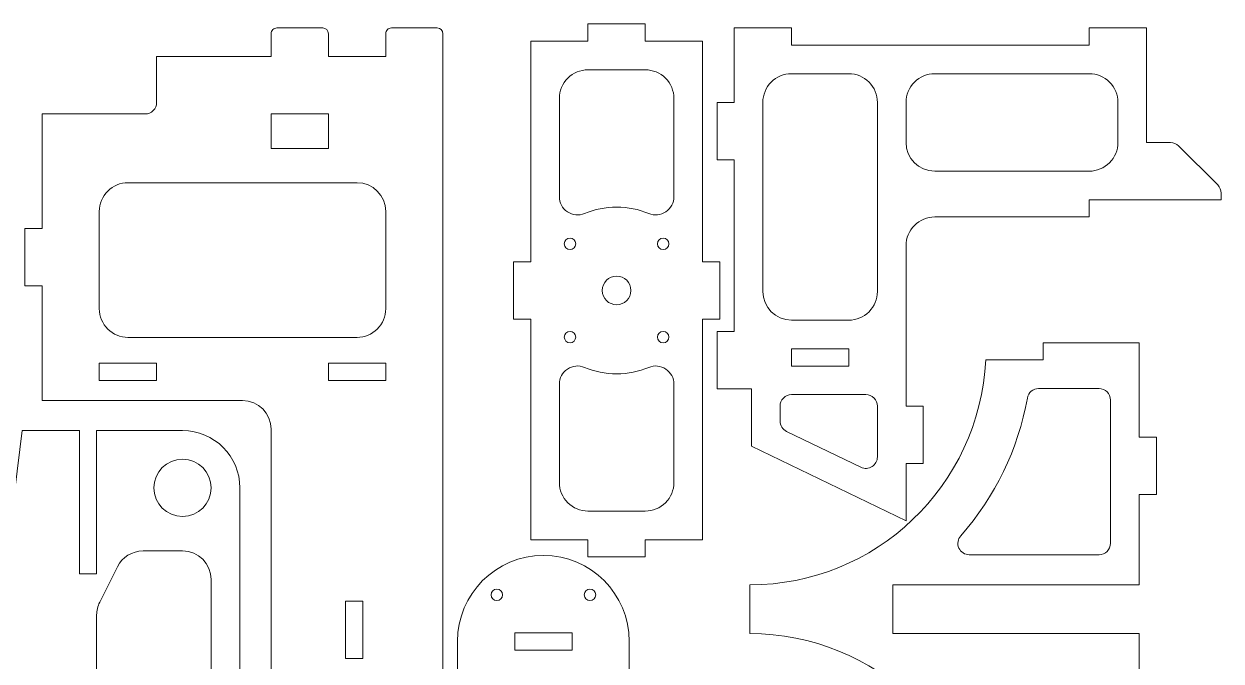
# Model space of a CAD drawing. Header units: millimetres. Extents: x -288 to 276, y -577 to 587.
# Drawn here: x -112.1 to 96.9, y 474.2 to 585.4 of the extents above; entities that cross this region are included whole.
import ezdxf

# ---------------------------------------------------------------- set-up
doc = ezdxf.new("R2010")
doc.units = ezdxf.units.MM
doc.header["$MEASUREMENT"] = 0
doc.layers.add('3mm Main Internal Structure', color=7, linetype='Continuous')

msp = doc.modelspace()

# ---------------------------------------------------------------- linework, layer by layer
at = {"layer": '3mm Main Internal Structure', "color": 114, "lineweight": 9}
for points, knots in [([(-3.6233, 495.4014), (-3.6233, 495.4014), (-3.6233, 492.4014), (-3.6233, 492.4014), (-3.6233, 492.4014), (-3.6233, 492.4014), (-13.6233, 492.4014), (-13.6233, 492.4014), (-13.6233, 492.4014), (-13.6233, 492.4014), (-13.6233, 495.4014), (-13.6233, 495.4014), (-13.6233, 495.4014), (-13.6233, 495.4014), (-23.6233, 495.4014), (-23.6233, 495.4014), (-23.6233, 495.4014), (-23.6233, 495.4014), (-23.6233, 533.9013), (-23.6233, 533.9013), (-23.6233, 533.9013), (-23.6233, 533.9013), (-26.6233, 533.9013), (-26.6233, 533.9013), (-26.6233, 533.9013), (-26.6233, 533.9013), (-26.6233, 543.9013), (-26.6233, 543.9013), (-26.6233, 543.9013), (-26.6233, 543.9013), (-23.6233, 543.9013), (-23.6233, 543.9013), (-23.6233, 543.9013), (-23.6233, 543.9013), (-23.6233, 582.4013), (-23.6233, 582.4013), (-23.6233, 582.4013), (-23.6233, 582.4013), (-13.6233, 582.4013), (-13.6233, 582.4013), (-13.6233, 582.4013), (-13.6233, 582.4013), (-13.6233, 585.4013), (-13.6233, 585.4013), (-13.6233, 585.4013), (-13.6233, 585.4013), (-3.6233, 585.4013), (-3.6233, 585.4013), (-3.6233, 585.4013), (-3.6233, 585.4013), (-3.6233, 582.4013), (-3.6233, 582.4013), (-3.6233, 582.4013), (-3.6233, 582.4013), (6.3767, 582.4013), (6.3767, 582.4013), (6.3767, 582.4013), (6.3767, 582.4013), (6.3767, 543.9013), (6.3767, 543.9013), (6.3767, 543.9013), (6.3767, 543.9013), (9.3767, 543.9013), (9.3767, 543.9013), (9.3767, 543.9013), (9.3767, 543.9013), (9.3767, 533.9013), (9.3767, 533.9013), (9.3767, 533.9013), (9.3767, 533.9013), (6.3767, 533.9013), (6.3767, 533.9013), (6.3767, 533.9013), (6.3767, 533.9013), (6.3767, 495.4014), (6.3767, 495.4014), (6.3767, 495.4014), (6.3767, 495.4014), (-3.6233, 495.4014), (-3.6233, 495.4014)], [0, 0, 0, 0, 0.04761905, 0.04761905, 0.04761905, 0.04761905, 0.0952381, 0.0952381, 0.0952381, 0.0952381, 0.14285714, 0.14285714, 0.14285714, 0.14285714, 0.19047619, 0.19047619, 0.19047619, 0.19047619, 0.23809524, 0.23809524, 0.23809524, 0.23809524, 0.28571429, 0.28571429, 0.28571429, 0.28571429, 0.33333333, 0.33333333, 0.33333333, 0.33333333, 0.38095238, 0.38095238, 0.38095238, 0.38095238, 0.42857143, 0.42857143, 0.42857143, 0.42857143, 0.47619048, 0.47619048, 0.47619048, 0.47619048, 0.52380952, 0.52380952, 0.52380952, 0.52380952, 0.57142857, 0.57142857, 0.57142857, 0.57142857, 0.61904762, 0.61904762, 0.61904762, 0.61904762, 0.66666667, 0.66666667, 0.66666667, 0.66666667, 0.71428571, 0.71428571, 0.71428571, 0.71428571, 0.76190476, 0.76190476, 0.76190476, 0.76190476, 0.80952381, 0.80952381, 0.80952381, 0.80952381, 0.85714286, 0.85714286, 0.85714286, 0.85714286, 0.9047619, 0.9047619, 0.9047619, 0.9047619, 1, 1, 1, 1]), ([(-111.9345, 409.699), (-111.9345, 409.699), (-108.9345, 409.699), (-108.9345, 409.699), (-108.9345, 409.699), (-108.9345, 409.699), (-108.9345, 389.699), (-108.9345, 389.699), (-108.9345, 389.699), (-108.9345, 389.699), (-90.9345, 389.699), (-90.9345, 389.699), (-90.9345, 389.699), (-89.8299, 389.699), (-88.9345, 388.8036), (-88.9345, 387.699), (-88.9345, 387.699), (-88.9345, 387.699), (-88.9345, 379.699), (-88.9345, 379.699), (-88.9345, 379.699), (-88.9345, 379.699), (-68.9345, 379.699), (-68.9345, 379.699), (-68.9345, 379.699), (-68.9345, 379.699), (-68.9345, 375.699), (-68.9345, 375.699), (-68.9345, 375.699), (-68.9345, 375.4338), (-68.8292, 375.1795), (-68.6416, 374.9919), (-68.6416, 374.9919), (-68.4541, 374.8044), (-68.1997, 374.699), (-67.9345, 374.699), (-67.9345, 374.699), (-67.9345, 374.699), (-59.9345, 374.699), (-59.9345, 374.699), (-59.9345, 374.699), (-59.6693, 374.699), (-59.415, 374.8044), (-59.2274, 374.9919), (-59.2274, 374.9919), (-59.0399, 375.1795), (-58.9345, 375.4338), (-58.9345, 375.699), (-58.9345, 375.699), (-58.9345, 375.699), (-58.9345, 379.699), (-58.9345, 379.699), (-58.9345, 379.699), (-58.9345, 379.699), (-48.9346, 379.699), (-48.9346, 379.699), (-48.9346, 379.699), (-48.9346, 379.699), (-48.9346, 375.699), (-48.9346, 375.699), (-48.9346, 375.699), (-48.9346, 375.4338), (-48.8293, 375.1795), (-48.6417, 374.9919), (-48.6417, 374.9919), (-48.4542, 374.8044), (-48.1998, 374.699), (-47.9346, 374.699), (-47.9346, 374.699), (-47.9346, 374.699), (-39.9346, 374.699), (-39.9346, 374.699), (-39.9346, 374.699), (-39.6694, 374.699), (-39.4151, 374.8044), (-39.2275, 374.9919), (-39.2275, 374.9919), (-39.04, 375.1795), (-38.9346, 375.4338), (-38.9346, 375.699), (-38.9346, 375.699), (-38.9346, 375.699), (-38.9346, 583.6989), (-38.9346, 583.6989), (-38.9346, 583.6989), (-38.9346, 584.2512), (-39.3823, 584.6989), (-39.9346, 584.6989), (-39.9346, 584.6989), (-39.9346, 584.6989), (-47.9346, 584.6989), (-47.9346, 584.6989), (-47.9346, 584.6989), (-48.1998, 584.6989), (-48.4542, 584.5936), (-48.6417, 584.406), (-48.6417, 584.406), (-48.8293, 584.2185), (-48.9346, 583.9642), (-48.9346, 583.6989), (-48.9346, 583.6989), (-48.9346, 583.6989), (-48.9346, 579.6989), (-48.9346, 579.6989), (-48.9346, 579.6989), (-48.9346, 579.6989), (-58.9345, 579.6989), (-58.9345, 579.6989), (-58.9345, 579.6989), (-58.9345, 579.6989), (-58.9345, 583.6989), (-58.9345, 583.6989), (-58.9345, 583.6989), (-58.9345, 584.2512), (-59.3822, 584.6989), (-59.9345, 584.6989), (-59.9345, 584.6989), (-59.9345, 584.6989), (-67.9345, 584.6989), (-67.9345, 584.6989), (-67.9345, 584.6989), (-68.1997, 584.6989), (-68.4541, 584.5936), (-68.6416, 584.406), (-68.6416, 584.406), (-68.8292, 584.2185), (-68.9345, 583.9642), (-68.9345, 583.6989), (-68.9345, 583.6989), (-68.9345, 583.6989), (-68.9345, 579.6989), (-68.9345, 579.6989), (-68.9345, 579.6989), (-68.9345, 579.6989), (-88.9345, 579.6989), (-88.9345, 579.6989), (-88.9345, 579.6989), (-88.9345, 579.6989), (-88.9345, 571.6989), (-88.9345, 571.6989), (-88.9345, 571.6989), (-88.9345, 571.1685), (-89.1452, 570.6598), (-89.5203, 570.2847), (-89.5203, 570.2847), (-89.8954, 569.9097), (-90.4041, 569.6989), (-90.9345, 569.6989), (-90.9345, 569.6989), (-90.9345, 569.6989), (-108.9345, 569.6989), (-108.9345, 569.6989), (-108.9345, 569.6989), (-108.9345, 569.6989), (-108.9345, 549.6989), (-108.9345, 549.6989), (-108.9345, 549.6989), (-108.9345, 549.6989), (-111.9345, 549.6989), (-111.9345, 549.6989), (-111.9345, 549.6989), (-111.9345, 549.6989), (-111.9345, 539.6989), (-111.9345, 539.6989), (-111.9345, 539.6989), (-111.9345, 539.6989), (-108.9345, 539.6989), (-108.9345, 539.6989), (-108.9345, 539.6989), (-108.9345, 539.6989), (-108.9345, 519.6989), (-108.9345, 519.6989), (-108.9345, 519.6989), (-108.9345, 519.6989), (-73.9345, 519.6989), (-73.9345, 519.6989), (-73.9345, 519.6989), (-71.1731, 519.6989), (-68.9345, 517.4604), (-68.9345, 514.6989), (-68.9345, 514.6989), (-68.9345, 514.6989), (-68.9345, 444.699), (-68.9345, 444.699), (-68.9345, 444.699), (-68.9345, 443.373), (-69.4613, 442.1012), (-70.399, 441.1635), (-70.399, 441.1635), (-71.3367, 440.2258), (-72.6084, 439.699), (-73.9345, 439.699), (-73.9345, 439.699), (-73.9345, 439.699), (-108.9345, 439.699), (-108.9345, 439.699), (-108.9345, 439.699), (-108.9345, 439.699), (-108.9345, 419.699), (-108.9345, 419.699), (-108.9345, 419.699), (-108.9345, 419.699), (-111.9345, 419.699), (-111.9345, 419.699), (-111.9345, 419.699), (-111.9345, 419.699), (-111.9345, 409.699), (-111.9345, 409.699)], [0, 0, 0, 0, 0.01886792, 0.01886792, 0.01886792, 0.01886792, 0.03773585, 0.03773585, 0.03773585, 0.03773585, 0.05660377, 0.05660377, 0.05660377, 0.05660377, 0.0754717, 0.0754717, 0.0754717, 0.0754717, 0.09433962, 0.09433962, 0.09433962, 0.09433962, 0.11320755, 0.11320755, 0.11320755, 0.11320755, 0.13207547, 0.13207547, 0.13207547, 0.13207547, 0.1509434, 0.1509434, 0.1509434, 0.1509434, 0.16981132, 0.16981132, 0.16981132, 0.16981132, 0.18867925, 0.18867925, 0.18867925, 0.18867925, 0.20754717, 0.20754717, 0.20754717, 0.20754717, 0.22641509, 0.22641509, 0.22641509, 0.22641509, 0.24528302, 0.24528302, 0.24528302, 0.24528302, 0.26415094, 0.26415094, 0.26415094, 0.26415094, 0.28301887, 0.28301887, 0.28301887, 0.28301887, 0.30188679, 0.30188679, 0.30188679, 0.30188679, 0.32075472, 0.32075472, 0.32075472, 0.32075472, 0.33962264, 0.33962264, 0.33962264, 0.33962264, 0.35849057, 0.35849057, 0.35849057, 0.35849057, 0.37735849, 0.37735849, 0.37735849, 0.37735849, 0.39622642, 0.39622642, 0.39622642, 0.39622642, 0.41509434, 0.41509434, 0.41509434, 0.41509434, 0.43396226, 0.43396226, 0.43396226, 0.43396226, 0.45283019, 0.45283019, 0.45283019, 0.45283019, 0.47169811, 0.47169811, 0.47169811, 0.47169811, 0.49056604, 0.49056604, 0.49056604, 0.49056604, 0.50943396, 0.50943396, 0.50943396, 0.50943396, 0.52830189, 0.52830189, 0.52830189, 0.52830189, 0.54716981, 0.54716981, 0.54716981, 0.54716981, 0.56603774, 0.56603774, 0.56603774, 0.56603774, 0.58490566, 0.58490566, 0.58490566, 0.58490566, 0.60377358, 0.60377358, 0.60377358, 0.60377358, 0.62264151, 0.62264151, 0.62264151, 0.62264151, 0.64150943, 0.64150943, 0.64150943, 0.64150943, 0.66037736, 0.66037736, 0.66037736, 0.66037736, 0.67924528, 0.67924528, 0.67924528, 0.67924528, 0.69811321, 0.69811321, 0.69811321, 0.69811321, 0.71698113, 0.71698113, 0.71698113, 0.71698113, 0.73584906, 0.73584906, 0.73584906, 0.73584906, 0.75471698, 0.75471698, 0.75471698, 0.75471698, 0.77358491, 0.77358491, 0.77358491, 0.77358491, 0.79245283, 0.79245283, 0.79245283, 0.79245283, 0.81132075, 0.81132075, 0.81132075, 0.81132075, 0.83018868, 0.83018868, 0.83018868, 0.83018868, 0.8490566, 0.8490566, 0.8490566, 0.8490566, 0.86792453, 0.86792453, 0.86792453, 0.86792453, 0.88679245, 0.88679245, 0.88679245, 0.88679245, 0.90566038, 0.90566038, 0.90566038, 0.90566038, 0.9245283, 0.9245283, 0.9245283, 0.9245283, 0.94339623, 0.94339623, 0.94339623, 0.94339623, 0.96226415, 0.96226415, 0.96226415, 0.96226415, 1, 1, 1, 1]), ([(83.905, 584.7199), (83.905, 584.7199), (73.905, 584.7199), (73.905, 584.7199), (73.905, 584.7199), (73.905, 584.7199), (73.905, 581.7199), (73.905, 581.7199), (73.905, 581.7199), (73.905, 581.7199), (21.905, 581.7199), (21.905, 581.7199), (21.905, 581.7199), (21.905, 581.7199), (21.905, 584.7199), (21.905, 584.7199), (21.905, 584.7199), (21.905, 584.7199), (11.905, 584.7199), (11.905, 584.7199), (11.905, 584.7199), (11.905, 584.7199), (11.905, 571.7199), (11.905, 571.7199), (11.905, 571.7199), (11.905, 571.7199), (8.905, 571.7199), (8.905, 571.7199), (8.905, 571.7199), (8.905, 571.7199), (8.905, 561.7199), (8.905, 561.7199), (8.905, 561.7199), (8.905, 561.7199), (11.905, 561.7199), (11.905, 561.7199), (11.905, 561.7199), (11.905, 561.7199), (11.905, 531.7199), (11.905, 531.7199), (11.905, 531.7199), (11.905, 531.7199), (8.9051, 531.7199), (8.9051, 531.7199), (8.9051, 531.7199), (8.9051, 531.7199), (8.9051, 521.7199), (8.9051, 521.7199), (8.9051, 521.7199), (8.9051, 521.7199), (14.9051, 521.7199), (14.9051, 521.7199), (14.9051, 521.7199), (14.9051, 521.7199), (14.9051, 511.72), (14.9051, 511.72), (14.9051, 511.72), (14.9051, 511.72), (41.9051, 498.72), (41.9051, 498.72), (41.9051, 498.72), (41.9051, 498.72), (41.9051, 508.72), (41.9051, 508.72), (41.9051, 508.72), (41.9051, 508.72), (44.9051, 508.72), (44.9051, 508.72), (44.9051, 508.72), (44.9051, 508.72), (44.9051, 518.7199), (44.9051, 518.7199), (44.9051, 518.7199), (44.9051, 518.7199), (41.9051, 518.7199), (41.9051, 518.7199), (41.9051, 518.7199), (41.9051, 518.7199), (41.9051, 546.7199), (41.9051, 546.7199), (41.9051, 546.7199), (41.9051, 548.046), (42.4318, 549.3178), (43.3695, 550.2554), (43.3695, 550.2554), (44.3072, 551.1931), (45.579, 551.7199), (46.9051, 551.7199), (46.9051, 551.7199), (46.9051, 551.7199), (73.905, 551.7199), (73.905, 551.7199), (73.905, 551.7199), (73.905, 551.7199), (73.905, 554.7199), (73.905, 554.7199), (73.905, 554.7199), (73.905, 554.7199), (96.905, 554.7199), (96.905, 554.7199), (96.905, 554.7199), (96.905, 554.7199), (96.905, 555.8915), (96.905, 555.8915), (96.905, 555.8915), (96.905, 556.4219), (96.6943, 556.9306), (96.3192, 557.3057), (96.3192, 557.3057), (96.3192, 557.3057), (89.4908, 564.1341), (89.4908, 564.1341), (89.4908, 564.1341), (89.1157, 564.5092), (88.607, 564.7199), (88.0766, 564.7199), (88.0766, 564.7199), (88.0766, 564.7199), (83.905, 564.7199), (83.905, 564.7199), (83.905, 564.7199), (83.905, 564.7199), (83.905, 584.7199), (83.905, 584.7199)], [0, 0, 0, 0, 0.03125, 0.03125, 0.03125, 0.03125, 0.0625, 0.0625, 0.0625, 0.0625, 0.09375, 0.09375, 0.09375, 0.09375, 0.125, 0.125, 0.125, 0.125, 0.15625, 0.15625, 0.15625, 0.15625, 0.1875, 0.1875, 0.1875, 0.1875, 0.21875, 0.21875, 0.21875, 0.21875, 0.25, 0.25, 0.25, 0.25, 0.28125, 0.28125, 0.28125, 0.28125, 0.3125, 0.3125, 0.3125, 0.3125, 0.34375, 0.34375, 0.34375, 0.34375, 0.375, 0.375, 0.375, 0.375, 0.40625, 0.40625, 0.40625, 0.40625, 0.4375, 0.4375, 0.4375, 0.4375, 0.46875, 0.46875, 0.46875, 0.46875, 0.5, 0.5, 0.5, 0.5, 0.53125, 0.53125, 0.53125, 0.53125, 0.5625, 0.5625, 0.5625, 0.5625, 0.59375, 0.59375, 0.59375, 0.59375, 0.625, 0.625, 0.625, 0.625, 0.65625, 0.65625, 0.65625, 0.65625, 0.6875, 0.6875, 0.6875, 0.6875, 0.71875, 0.71875, 0.71875, 0.71875, 0.75, 0.75, 0.75, 0.75, 0.78125, 0.78125, 0.78125, 0.78125, 0.8125, 0.8125, 0.8125, 0.8125, 0.84375, 0.84375, 0.84375, 0.84375, 0.875, 0.875, 0.875, 0.875, 0.90625, 0.90625, 0.90625, 0.90625, 0.9375, 0.9375, 0.9375, 0.9375, 1, 1, 1, 1]), ([(-13.6233, 577.4012), (-14.9494, 577.4012), (-16.2211, 576.8744), (-17.1588, 575.9367), (-17.1588, 575.9367), (-18.0965, 574.999), (-18.6233, 573.7273), (-18.6233, 572.4012), (-18.6233, 572.4012), (-18.6233, 572.4012), (-18.6233, 555.2639), (-18.6233, 555.2639), (-18.6233, 555.2639), (-18.6233, 554.1694), (-18.1195, 553.2284), (-17.2086, 552.6216), (-17.2086, 552.6216), (-16.2977, 552.0147), (-15.2351, 551.9124), (-14.2251, 552.3341), (-14.2251, 552.3341), (-12.501, 553.0539), (-10.6085, 553.4515), (-8.6233, 553.4515), (-8.6233, 553.4515), (-6.6381, 553.4515), (-4.7456, 553.0539), (-3.0215, 552.3341), (-3.0215, 552.3341), (-2.0115, 551.9124), (-0.9489, 552.0147), (-0.038, 552.6216), (-0.038, 552.6216), (0.8729, 553.2284), (1.3767, 554.1694), (1.3767, 555.2639), (1.3767, 555.2639), (1.3767, 555.2639), (1.3767, 572.4012), (1.3767, 572.4012), (1.3767, 572.4012), (1.3767, 573.7273), (0.8499, 574.999), (-0.0877, 575.9367), (-0.0877, 575.9367), (-1.0254, 576.8744), (-2.2972, 577.4012), (-3.6233, 577.4012), (-3.6233, 577.4012), (-3.6233, 577.4012), (-13.6233, 577.4012), (-13.6233, 577.4012)], [0, 0, 0, 0, 0.07142857, 0.07142857, 0.07142857, 0.07142857, 0.14285714, 0.14285714, 0.14285714, 0.14285714, 0.21428571, 0.21428571, 0.21428571, 0.21428571, 0.28571429, 0.28571429, 0.28571429, 0.28571429, 0.35714286, 0.35714286, 0.35714286, 0.35714286, 0.42857143, 0.42857143, 0.42857143, 0.42857143, 0.5, 0.5, 0.5, 0.5, 0.57142857, 0.57142857, 0.57142857, 0.57142857, 0.64285714, 0.64285714, 0.64285714, 0.64285714, 0.71428571, 0.71428571, 0.71428571, 0.71428571, 0.78571429, 0.78571429, 0.78571429, 0.78571429, 0.85714286, 0.85714286, 0.85714286, 0.85714286, 1, 1, 1, 1]), ([(21.905, 576.7199), (20.5789, 576.7199), (19.3072, 576.1931), (18.3695, 575.2554), (18.3695, 575.2554), (17.4318, 574.3178), (16.905, 573.046), (16.905, 571.7199), (16.905, 571.7199), (16.905, 571.7199), (16.905, 538.7199), (16.905, 538.7199), (16.905, 538.7199), (16.905, 535.9585), (19.1436, 533.7199), (21.905, 533.7199), (21.905, 533.7199), (21.905, 533.7199), (31.9051, 533.7199), (31.9051, 533.7199), (31.9051, 533.7199), (33.2311, 533.7199), (34.5029, 534.2467), (35.4406, 535.1844), (35.4406, 535.1844), (36.3783, 536.122), (36.9051, 537.3938), (36.9051, 538.7199), (36.9051, 538.7199), (36.9051, 538.7199), (36.9051, 571.7199), (36.9051, 571.7199), (36.9051, 571.7199), (36.9051, 573.046), (36.3783, 574.3178), (35.4406, 575.2554), (35.4406, 575.2554), (34.5029, 576.1931), (33.2311, 576.7199), (31.9051, 576.7199), (31.9051, 576.7199), (31.9051, 576.7199), (21.905, 576.7199), (21.905, 576.7199)], [0, 0, 0, 0, 0.08333333, 0.08333333, 0.08333333, 0.08333333, 0.16666667, 0.16666667, 0.16666667, 0.16666667, 0.25, 0.25, 0.25, 0.25, 0.33333333, 0.33333333, 0.33333333, 0.33333333, 0.41666667, 0.41666667, 0.41666667, 0.41666667, 0.5, 0.5, 0.5, 0.5, 0.58333333, 0.58333333, 0.58333333, 0.58333333, 0.66666667, 0.66666667, 0.66666667, 0.66666667, 0.75, 0.75, 0.75, 0.75, 0.83333333, 0.83333333, 0.83333333, 0.83333333, 1, 1, 1, 1]), ([(46.9051, 576.7199), (45.579, 576.7199), (44.3072, 576.1931), (43.3695, 575.2554), (43.3695, 575.2554), (42.4318, 574.3178), (41.9051, 573.046), (41.9051, 571.7199), (41.9051, 571.7199), (41.9051, 571.7199), (41.9051, 564.7199), (41.9051, 564.7199), (41.9051, 564.7199), (41.9051, 561.9585), (44.1436, 559.7199), (46.9051, 559.7199), (46.9051, 559.7199), (46.9051, 559.7199), (73.905, 559.7199), (73.905, 559.7199), (73.905, 559.7199), (75.2311, 559.7199), (76.5029, 560.2467), (77.4406, 561.1844), (77.4406, 561.1844), (78.3782, 562.122), (78.905, 563.3938), (78.905, 564.7199), (78.905, 564.7199), (78.905, 564.7199), (78.905, 571.7199), (78.905, 571.7199), (78.905, 571.7199), (78.905, 573.046), (78.3782, 574.3178), (77.4406, 575.2554), (77.4406, 575.2554), (76.5029, 576.1931), (75.2311, 576.7199), (73.905, 576.7199), (73.905, 576.7199), (73.905, 576.7199), (46.9051, 576.7199), (46.9051, 576.7199)], [0, 0, 0, 0, 0.08333333, 0.08333333, 0.08333333, 0.08333333, 0.16666667, 0.16666667, 0.16666667, 0.16666667, 0.25, 0.25, 0.25, 0.25, 0.33333333, 0.33333333, 0.33333333, 0.33333333, 0.41666667, 0.41666667, 0.41666667, 0.41666667, 0.5, 0.5, 0.5, 0.5, 0.58333333, 0.58333333, 0.58333333, 0.58333333, 0.66666667, 0.66666667, 0.66666667, 0.66666667, 0.75, 0.75, 0.75, 0.75, 0.83333333, 0.83333333, 0.83333333, 0.83333333, 1, 1, 1, 1]), ([(-58.9345, 569.6989), (-58.9345, 569.6989), (-58.9345, 563.6989), (-58.9345, 563.6989), (-58.9345, 563.6989), (-58.9345, 563.6989), (-68.9345, 563.6989), (-68.9345, 563.6989), (-68.9345, 563.6989), (-68.9345, 563.6989), (-68.9345, 569.6989), (-68.9345, 569.6989), (-68.9345, 569.6989), (-68.9345, 569.6989), (-58.9345, 569.6989), (-58.9345, 569.6989)], [0, 0, 0, 0, 0.2, 0.2, 0.2, 0.2, 0.4, 0.4, 0.4, 0.4, 0.6, 0.6, 0.6, 0.6, 1, 1, 1, 1]), ([(-93.9345, 557.6989), (-95.2606, 557.6989), (-96.5324, 557.1722), (-97.4701, 556.2345), (-97.4701, 556.2345), (-98.4077, 555.2968), (-98.9345, 554.025), (-98.9345, 552.6989), (-98.9345, 552.6989), (-98.9345, 552.6989), (-98.9345, 535.6989), (-98.9345, 535.6989), (-98.9345, 535.6989), (-98.9345, 534.3729), (-98.4077, 533.1011), (-97.4701, 532.1634), (-97.4701, 532.1634), (-96.5324, 531.2257), (-95.2606, 530.6989), (-93.9345, 530.6989), (-93.9345, 530.6989), (-93.9345, 530.6989), (-53.9345, 530.6989), (-53.9345, 530.6989), (-53.9345, 530.6989), (-52.6084, 530.6989), (-51.3367, 531.2257), (-50.3991, 532.1634), (-50.3991, 532.1634), (-49.4614, 533.1011), (-48.9346, 534.3729), (-48.9346, 535.6989), (-48.9346, 535.6989), (-48.9346, 535.6989), (-48.9346, 552.6989), (-48.9346, 552.6989), (-48.9346, 552.6989), (-48.9346, 555.4604), (-51.1731, 557.6989), (-53.9345, 557.6989), (-53.9345, 557.6989), (-53.9345, 557.6989), (-93.9345, 557.6989), (-93.9345, 557.6989)], [0, 0, 0, 0, 0.08333333, 0.08333333, 0.08333333, 0.08333333, 0.16666667, 0.16666667, 0.16666667, 0.16666667, 0.25, 0.25, 0.25, 0.25, 0.33333333, 0.33333333, 0.33333333, 0.33333333, 0.41666667, 0.41666667, 0.41666667, 0.41666667, 0.5, 0.5, 0.5, 0.5, 0.58333333, 0.58333333, 0.58333333, 0.58333333, 0.66666667, 0.66666667, 0.66666667, 0.66666667, 0.75, 0.75, 0.75, 0.75, 0.83333333, 0.83333333, 0.83333333, 0.83333333, 1, 1, 1, 1]), ([(-17.755, 547.033), (-17.755, 546.4808), (-17.3073, 546.033), (-16.755, 546.033), (-16.755, 546.033), (-16.2027, 546.033), (-15.755, 546.4808), (-15.755, 547.033), (-15.755, 547.033), (-15.755, 547.5853), (-16.2027, 548.033), (-16.755, 548.033), (-16.755, 548.033), (-17.3073, 548.033), (-17.755, 547.5853), (-17.755, 547.033)], [0, 0, 0, 0, 0.2, 0.2, 0.2, 0.2, 0.4, 0.4, 0.4, 0.4, 0.6, 0.6, 0.6, 0.6, 1, 1, 1, 1]), ([(-1.4915, 547.033), (-1.4915, 546.4808), (-1.0438, 546.033), (-0.4915, 546.033), (-0.4915, 546.033), (0.0607, 546.033), (0.5085, 546.4808), (0.5085, 547.033), (0.5085, 547.033), (0.5085, 547.5853), (0.0607, 548.033), (-0.4915, 548.033), (-0.4915, 548.033), (-1.0438, 548.033), (-1.4915, 547.5853), (-1.4915, 547.033)], [0, 0, 0, 0, 0.2, 0.2, 0.2, 0.2, 0.4, 0.4, 0.4, 0.4, 0.6, 0.6, 0.6, 0.6, 1, 1, 1, 1]), ([(-11.1233, 538.9013), (-11.1233, 537.5206), (-10.004, 536.4013), (-8.6233, 536.4013), (-8.6233, 536.4013), (-7.2426, 536.4013), (-6.1233, 537.5206), (-6.1233, 538.9013), (-6.1233, 538.9013), (-6.1233, 540.282), (-7.2425, 541.4013), (-8.6233, 541.4013), (-8.6233, 541.4013), (-10.004, 541.4013), (-11.1233, 540.282), (-11.1233, 538.9013)], [0, 0, 0, 0, 0.2, 0.2, 0.2, 0.2, 0.4, 0.4, 0.4, 0.4, 0.6, 0.6, 0.6, 0.6, 1, 1, 1, 1]), ([(-17.755, 530.7696), (-17.755, 530.2173), (-17.3073, 529.7696), (-16.755, 529.7696), (-16.755, 529.7696), (-16.2027, 529.7696), (-15.755, 530.2173), (-15.755, 530.7696), (-15.755, 530.7696), (-15.755, 531.3219), (-16.2027, 531.7696), (-16.755, 531.7696), (-16.755, 531.7696), (-17.3073, 531.7696), (-17.755, 531.3219), (-17.755, 530.7696)], [0, 0, 0, 0, 0.2, 0.2, 0.2, 0.2, 0.4, 0.4, 0.4, 0.4, 0.6, 0.6, 0.6, 0.6, 1, 1, 1, 1]), ([(-1.4915, 530.7696), (-1.4915, 530.2173), (-1.0438, 529.7696), (-0.4915, 529.7696), (-0.4915, 529.7696), (0.0607, 529.7696), (0.5085, 530.2173), (0.5085, 530.7696), (0.5085, 530.7696), (0.5085, 531.3219), (0.0607, 531.7696), (-0.4915, 531.7696), (-0.4915, 531.7696), (-1.0438, 531.7696), (-1.4915, 531.3219), (-1.4915, 530.7696)], [0, 0, 0, 0, 0.2, 0.2, 0.2, 0.2, 0.4, 0.4, 0.4, 0.4, 0.6, 0.6, 0.6, 0.6, 1, 1, 1, 1]), ([(82.608, 529.7855), (82.608, 529.7855), (82.608, 513.2855), (82.608, 513.2855), (82.608, 513.2855), (82.608, 513.2855), (85.608, 513.2855), (85.608, 513.2855), (85.608, 513.2855), (85.608, 513.2855), (85.608, 503.2855), (85.608, 503.2855), (85.608, 503.2855), (85.608, 503.2855), (82.608, 503.2855), (82.608, 503.2855), (82.608, 503.2855), (82.608, 503.2855), (82.608, 487.5494), (82.608, 487.5494), (82.608, 487.5494), (82.608, 487.5494), (39.608, 487.5494), (39.608, 487.5494), (39.608, 487.5494), (39.608, 487.5494), (39.608, 479.0216), (39.608, 479.0216), (39.608, 479.0216), (39.608, 479.0216), (82.608, 479.0216), (82.608, 479.0216), (82.608, 479.0216), (82.608, 479.0216), (82.608, 463.2855), (82.608, 463.2855), (82.608, 463.2855), (82.608, 463.2855), (85.608, 463.2855), (85.608, 463.2855), (85.608, 463.2855), (85.608, 463.2855), (85.608, 453.2855), (85.608, 453.2855), (85.608, 453.2855), (85.608, 453.2855), (82.608, 453.2855), (82.608, 453.2855), (82.608, 453.2855), (82.608, 453.2855), (82.608, 436.7855), (82.608, 436.7855), (82.608, 436.7855), (82.608, 436.7855), (65.858, 436.7855), (65.858, 436.7855), (65.858, 436.7855), (65.858, 436.7855), (65.858, 439.7855), (65.858, 439.7855), (65.858, 439.7855), (65.858, 439.7855), (55.8095, 439.7855), (55.8095, 439.7855), (55.8095, 439.7855), (54.7427, 461.7639), (36.6123, 479.0355), (14.608, 479.0355), (14.608, 479.0355), (14.608, 479.0355), (14.608, 487.5355), (14.608, 487.5355), (14.608, 487.5355), (36.6123, 487.5355), (54.7427, 504.8071), (55.8095, 526.7855), (55.8095, 526.7855), (55.8095, 526.7855), (65.858, 526.7855), (65.858, 526.7855), (65.858, 526.7855), (65.858, 526.7855), (65.858, 529.7855), (65.858, 529.7855), (65.858, 529.7855), (65.858, 529.7855), (82.608, 529.7855), (82.608, 529.7855)], [0, 0, 0, 0, 0.04347826, 0.04347826, 0.04347826, 0.04347826, 0.08695652, 0.08695652, 0.08695652, 0.08695652, 0.13043478, 0.13043478, 0.13043478, 0.13043478, 0.17391304, 0.17391304, 0.17391304, 0.17391304, 0.2173913, 0.2173913, 0.2173913, 0.2173913, 0.26086957, 0.26086957, 0.26086957, 0.26086957, 0.30434783, 0.30434783, 0.30434783, 0.30434783, 0.34782609, 0.34782609, 0.34782609, 0.34782609, 0.39130435, 0.39130435, 0.39130435, 0.39130435, 0.43478261, 0.43478261, 0.43478261, 0.43478261, 0.47826087, 0.47826087, 0.47826087, 0.47826087, 0.52173913, 0.52173913, 0.52173913, 0.52173913, 0.56521739, 0.56521739, 0.56521739, 0.56521739, 0.60869565, 0.60869565, 0.60869565, 0.60869565, 0.65217391, 0.65217391, 0.65217391, 0.65217391, 0.69565217, 0.69565217, 0.69565217, 0.69565217, 0.73913043, 0.73913043, 0.73913043, 0.73913043, 0.7826087, 0.7826087, 0.7826087, 0.7826087, 0.82608696, 0.82608696, 0.82608696, 0.82608696, 0.86956522, 0.86956522, 0.86956522, 0.86956522, 0.91304348, 0.91304348, 0.91304348, 0.91304348, 1, 1, 1, 1]), ([(31.9051, 528.7199), (31.9051, 528.7199), (21.9051, 528.7199), (21.9051, 528.7199), (21.9051, 528.7199), (21.9051, 528.7199), (21.9051, 525.7199), (21.9051, 525.7199), (21.9051, 525.7199), (21.9051, 525.7199), (31.9051, 525.7199), (31.9051, 525.7199), (31.9051, 525.7199), (31.9051, 525.7199), (31.9051, 528.7199), (31.9051, 528.7199)], [0, 0, 0, 0, 0.2, 0.2, 0.2, 0.2, 0.4, 0.4, 0.4, 0.4, 0.6, 0.6, 0.6, 0.6, 1, 1, 1, 1]), ([(-88.9345, 526.1989), (-88.9345, 526.1989), (-88.9345, 523.1989), (-88.9345, 523.1989), (-88.9345, 523.1989), (-88.9345, 523.1989), (-98.9345, 523.1989), (-98.9345, 523.1989), (-98.9345, 523.1989), (-98.9345, 523.1989), (-98.9345, 526.1989), (-98.9345, 526.1989), (-98.9345, 526.1989), (-98.9345, 526.1989), (-88.9345, 526.1989), (-88.9345, 526.1989)], [0, 0, 0, 0, 0.2, 0.2, 0.2, 0.2, 0.4, 0.4, 0.4, 0.4, 0.6, 0.6, 0.6, 0.6, 1, 1, 1, 1]), ([(-48.9346, 526.1989), (-48.9346, 526.1989), (-48.9346, 523.1989), (-48.9346, 523.1989), (-48.9346, 523.1989), (-48.9346, 523.1989), (-58.9345, 523.1989), (-58.9345, 523.1989), (-58.9345, 523.1989), (-58.9345, 523.1989), (-58.9345, 526.1989), (-58.9345, 526.1989), (-58.9345, 526.1989), (-58.9345, 526.1989), (-48.9346, 526.1989), (-48.9346, 526.1989)], [0, 0, 0, 0, 0.2, 0.2, 0.2, 0.2, 0.4, 0.4, 0.4, 0.4, 0.6, 0.6, 0.6, 0.6, 1, 1, 1, 1]), ([(-13.6233, 500.4014), (-14.9494, 500.4014), (-16.2211, 500.9282), (-17.1588, 501.8659), (-17.1588, 501.8659), (-18.0965, 502.8036), (-18.6233, 504.0753), (-18.6233, 505.4014), (-18.6233, 505.4014), (-18.6233, 505.4014), (-18.6233, 522.5387), (-18.6233, 522.5387), (-18.6233, 522.5387), (-18.6233, 523.6332), (-18.1195, 524.5742), (-17.2086, 525.181), (-17.2086, 525.181), (-16.2977, 525.7879), (-15.2351, 525.8902), (-14.2251, 525.4685), (-14.2251, 525.4685), (-12.501, 524.7487), (-10.6085, 524.3511), (-8.6233, 524.3511), (-8.6233, 524.3511), (-6.6381, 524.3511), (-4.7456, 524.7487), (-3.0215, 525.4685), (-3.0215, 525.4685), (-2.0115, 525.8902), (-0.9489, 525.7879), (-0.038, 525.181), (-0.038, 525.181), (0.8729, 524.5742), (1.3767, 523.6332), (1.3767, 522.5387), (1.3767, 522.5387), (1.3767, 522.5387), (1.3767, 505.4014), (1.3767, 505.4014), (1.3767, 505.4014), (1.3767, 504.0753), (0.8499, 502.8036), (-0.0877, 501.8659), (-0.0877, 501.8659), (-1.0254, 500.9282), (-2.2972, 500.4014), (-3.6233, 500.4014), (-3.6233, 500.4014), (-3.6233, 500.4014), (-13.6233, 500.4014), (-13.6233, 500.4014)], [0, 0, 0, 0, 0.07142857, 0.07142857, 0.07142857, 0.07142857, 0.14285714, 0.14285714, 0.14285714, 0.14285714, 0.21428571, 0.21428571, 0.21428571, 0.21428571, 0.28571429, 0.28571429, 0.28571429, 0.28571429, 0.35714286, 0.35714286, 0.35714286, 0.35714286, 0.42857143, 0.42857143, 0.42857143, 0.42857143, 0.5, 0.5, 0.5, 0.5, 0.57142857, 0.57142857, 0.57142857, 0.57142857, 0.64285714, 0.64285714, 0.64285714, 0.64285714, 0.71428571, 0.71428571, 0.71428571, 0.71428571, 0.78571429, 0.78571429, 0.78571429, 0.78571429, 0.85714286, 0.85714286, 0.85714286, 0.85714286, 1, 1, 1, 1]), ([(34.0374, 508.0575), (34.6572, 507.7591), (35.3868, 507.8001), (35.9692, 508.1661), (35.9692, 508.1661), (36.5516, 508.5321), (36.9051, 509.1717), (36.9051, 509.8595), (36.9051, 509.8595), (36.9051, 509.8595), (36.9051, 518.7199), (36.9051, 518.7199), (36.9051, 518.7199), (36.9051, 519.2503), (36.6943, 519.759), (36.3193, 520.1341), (36.3193, 520.1341), (35.9442, 520.5092), (35.4355, 520.7199), (34.9051, 520.7199), (34.9051, 520.7199), (34.9051, 520.7199), (21.9051, 520.7199), (21.9051, 520.7199), (21.9051, 520.7199), (21.3746, 520.7199), (20.8659, 520.5092), (20.4908, 520.1341), (20.4908, 520.1341), (20.1158, 519.759), (19.9051, 519.2503), (19.9051, 518.7199), (19.9051, 518.7199), (19.9051, 518.7199), (19.9051, 516.1187), (19.9051, 516.1187), (19.9051, 516.1187), (19.9051, 515.3503), (20.3452, 514.65), (21.0374, 514.3167), (21.0374, 514.3167), (21.0374, 514.3167), (34.0374, 508.0575), (34.0374, 508.0575)], [0, 0, 0, 0, 0.08333333, 0.08333333, 0.08333333, 0.08333333, 0.16666667, 0.16666667, 0.16666667, 0.16666667, 0.25, 0.25, 0.25, 0.25, 0.33333333, 0.33333333, 0.33333333, 0.33333333, 0.41666667, 0.41666667, 0.41666667, 0.41666667, 0.5, 0.5, 0.5, 0.5, 0.58333333, 0.58333333, 0.58333333, 0.58333333, 0.66666667, 0.66666667, 0.66666667, 0.66666667, 0.75, 0.75, 0.75, 0.75, 0.83333333, 0.83333333, 0.83333333, 0.83333333, 1, 1, 1, 1]), ([(51.132, 493.965), (50.8091, 494.6829), (50.9373, 495.5233), (51.4594, 496.1123), (51.4594, 496.1123), (57.4748, 502.8969), (61.5004, 511.2104), (63.0927, 520.1367), (63.0927, 520.1367), (63.2629, 521.0907), (64.0925, 521.7855), (65.0616, 521.7855), (65.0616, 521.7855), (65.0616, 521.7855), (75.608, 521.7855), (75.608, 521.7855), (75.608, 521.7855), (76.1385, 521.7855), (76.6472, 521.5748), (77.0223, 521.1997), (77.0223, 521.1997), (77.3973, 520.8246), (77.608, 520.3159), (77.608, 519.7855), (77.608, 519.7855), (77.608, 519.7855), (77.608, 494.7855), (77.608, 494.7855), (77.608, 494.7855), (77.608, 494.255), (77.3973, 493.7463), (77.0223, 493.3713), (77.0223, 493.3713), (76.6472, 492.9962), (76.1385, 492.7855), (75.608, 492.7855), (75.608, 492.7855), (75.608, 492.7855), (52.9559, 492.7855), (52.9559, 492.7855), (52.9559, 492.7855), (52.1688, 492.7855), (51.4549, 493.2472), (51.132, 493.965)], [0, 0, 0, 0, 0.08333333, 0.08333333, 0.08333333, 0.08333333, 0.16666667, 0.16666667, 0.16666667, 0.16666667, 0.25, 0.25, 0.25, 0.25, 0.33333333, 0.33333333, 0.33333333, 0.33333333, 0.41666667, 0.41666667, 0.41666667, 0.41666667, 0.5, 0.5, 0.5, 0.5, 0.58333333, 0.58333333, 0.58333333, 0.58333333, 0.66666667, 0.66666667, 0.66666667, 0.66666667, 0.75, 0.75, 0.75, 0.75, 0.83333333, 0.83333333, 0.83333333, 0.83333333, 1, 1, 1, 1]), ([(-84.3998, 514.4572), (-84.3998, 514.4572), (-99.3998, 514.4572), (-99.3998, 514.4572), (-99.3998, 514.4572), (-99.3998, 514.4572), (-99.3998, 489.4572), (-99.3998, 489.4572), (-99.3998, 489.4572), (-99.3998, 489.4572), (-102.3998, 489.4572), (-102.3998, 489.4572), (-102.3998, 489.4572), (-102.3998, 489.4572), (-102.3998, 514.4572), (-102.3998, 514.4572), (-102.3998, 514.4572), (-102.3998, 514.4572), (-112.3998, 514.4572), (-112.3998, 514.4572), (-112.3998, 514.4572), (-112.3998, 514.4572), (-118.1344, 468.5808), (-118.1344, 468.5808), (-118.1344, 468.5808), (-118.1446, 468.4985), (-118.1498, 468.4157), (-118.1498, 468.3327), (-118.1498, 468.3327), (-118.1498, 468.3327), (-118.1498, 446.4572), (-118.1498, 446.4572), (-118.1498, 446.4572), (-118.1498, 446.4572), (-114.3998, 446.4572), (-114.3998, 446.4572), (-114.3998, 446.4572), (-114.3998, 446.4572), (-114.3998, 443.4572), (-114.3998, 443.4572), (-114.3998, 443.4572), (-114.3998, 443.4572), (-104.3998, 443.4572), (-104.3998, 443.4572), (-104.3998, 443.4572), (-104.3998, 443.4572), (-104.3998, 446.4572), (-104.3998, 446.4572), (-104.3998, 446.4572), (-104.3998, 446.4572), (-89.3998, 446.4572), (-89.3998, 446.4572), (-89.3998, 446.4572), (-89.3998, 446.4572), (-89.3998, 443.4572), (-89.3998, 443.4572), (-89.3998, 443.4572), (-89.3998, 443.4572), (-79.3998, 443.4572), (-79.3998, 443.4572), (-79.3998, 443.4572), (-79.3998, 443.4572), (-79.3998, 446.4572), (-79.3998, 446.4572), (-79.3998, 446.4572), (-79.3998, 446.4572), (-74.3998, 446.4572), (-74.3998, 446.4572), (-74.3998, 446.4572), (-74.3998, 446.4572), (-74.3998, 504.4573), (-74.3998, 504.4573), (-74.3998, 504.4573), (-74.3998, 509.9801), (-78.877, 514.4572), (-84.3998, 514.4572)], [0, 0, 0, 0, 0.05, 0.05, 0.05, 0.05, 0.1, 0.1, 0.1, 0.1, 0.15, 0.15, 0.15, 0.15, 0.2, 0.2, 0.2, 0.2, 0.25, 0.25, 0.25, 0.25, 0.3, 0.3, 0.3, 0.3, 0.35, 0.35, 0.35, 0.35, 0.4, 0.4, 0.4, 0.4, 0.45, 0.45, 0.45, 0.45, 0.5, 0.5, 0.5, 0.5, 0.55, 0.55, 0.55, 0.55, 0.6, 0.6, 0.6, 0.6, 0.65, 0.65, 0.65, 0.65, 0.7, 0.7, 0.7, 0.7, 0.75, 0.75, 0.75, 0.75, 0.8, 0.8, 0.8, 0.8, 0.85, 0.85, 0.85, 0.85, 0.9, 0.9, 0.9, 0.9, 1, 1, 1, 1]), ([(-79.3998, 504.4572), (-79.3998, 501.6958), (-81.6384, 499.4572), (-84.3998, 499.4572), (-84.3998, 499.4572), (-87.1612, 499.4572), (-89.3998, 501.6958), (-89.3998, 504.4572), (-89.3998, 504.4572), (-89.3998, 507.2186), (-87.1612, 509.4572), (-84.3998, 509.4572), (-84.3998, 509.4572), (-81.6384, 509.4572), (-79.3998, 507.2187), (-79.3998, 504.4573)], [0, 0, 0, 0, 0.2, 0.2, 0.2, 0.2, 0.4, 0.4, 0.4, 0.4, 0.6, 0.6, 0.6, 0.6, 1, 1, 1, 1]), ([(-84.3998, 493.4572), (-84.3998, 493.4572), (-91.3096, 493.4572), (-91.3096, 493.4572), (-91.3096, 493.4572), (-93.2035, 493.4572), (-94.9348, 492.3872), (-95.7818, 490.6933), (-95.7818, 490.6933), (-95.7818, 490.6933), (-98.8719, 484.513), (-98.8719, 484.513), (-98.8719, 484.513), (-99.2191, 483.8187), (-99.3998, 483.0531), (-99.3998, 482.2769), (-99.3998, 482.2769), (-99.3998, 482.2769), (-99.3998, 456.4572), (-99.3998, 456.4572), (-99.3998, 456.4572), (-99.3998, 455.1312), (-98.873, 453.8594), (-97.9353, 452.9217), (-97.9353, 452.9217), (-96.9977, 451.984), (-95.7259, 451.4572), (-94.3998, 451.4572), (-94.3998, 451.4572), (-94.3998, 451.4572), (-84.3998, 451.4572), (-84.3998, 451.4572), (-84.3998, 451.4572), (-83.0737, 451.4572), (-81.8019, 451.984), (-80.8643, 452.9217), (-80.8643, 452.9217), (-79.9266, 453.8594), (-79.3998, 455.1312), (-79.3998, 456.4572), (-79.3998, 456.4572), (-79.3998, 456.4572), (-79.3998, 488.4573), (-79.3998, 488.4573), (-79.3998, 488.4573), (-79.3998, 491.2187), (-81.6384, 493.4572), (-84.3998, 493.4572)], [0, 0, 0, 0, 0.07692308, 0.07692308, 0.07692308, 0.07692308, 0.15384615, 0.15384615, 0.15384615, 0.15384615, 0.23076923, 0.23076923, 0.23076923, 0.23076923, 0.30769231, 0.30769231, 0.30769231, 0.30769231, 0.38461538, 0.38461538, 0.38461538, 0.38461538, 0.46153846, 0.46153846, 0.46153846, 0.46153846, 0.53846154, 0.53846154, 0.53846154, 0.53846154, 0.61538462, 0.61538462, 0.61538462, 0.61538462, 0.69230769, 0.69230769, 0.69230769, 0.69230769, 0.76923077, 0.76923077, 0.76923077, 0.76923077, 0.84615385, 0.84615385, 0.84615385, 0.84615385, 1, 1, 1, 1]), ([(-36.4059, 437.6689), (-36.4059, 437.6689), (-33.4059, 437.6689), (-33.4059, 437.6689), (-33.4059, 437.6689), (-33.4059, 437.6689), (-33.4059, 427.6689), (-33.4059, 427.6689), (-33.4059, 427.6689), (-33.4059, 427.6689), (-36.4059, 427.6689), (-36.4059, 427.6689), (-36.4059, 427.6689), (-36.4059, 427.6689), (-36.4059, 387.6689), (-36.4059, 387.6689), (-36.4059, 387.6689), (-36.4059, 382.31), (-33.5469, 377.3581), (-28.9059, 374.6786), (-28.9059, 374.6786), (-24.2649, 371.9991), (-18.5469, 371.9991), (-13.9059, 374.6786), (-13.9059, 374.6786), (-9.2649, 377.3581), (-6.4059, 382.31), (-6.4059, 387.6689), (-6.4059, 387.6689), (-6.4059, 387.6689), (-6.4059, 477.6689), (-6.4059, 477.6689), (-6.4059, 477.6689), (-6.4059, 485.9532), (-13.1216, 492.6689), (-21.4059, 492.6689), (-21.4059, 492.6689), (-29.6901, 492.669), (-36.4058, 485.9533), (-36.4059, 477.669), (-36.4059, 477.669), (-36.4059, 477.669), (-36.4059, 437.6689), (-36.4059, 437.6689)], [0, 0, 0, 0, 0.08333333, 0.08333333, 0.08333333, 0.08333333, 0.16666667, 0.16666667, 0.16666667, 0.16666667, 0.25, 0.25, 0.25, 0.25, 0.33333333, 0.33333333, 0.33333333, 0.33333333, 0.41666667, 0.41666667, 0.41666667, 0.41666667, 0.5, 0.5, 0.5, 0.5, 0.58333333, 0.58333333, 0.58333333, 0.58333333, 0.66666667, 0.66666667, 0.66666667, 0.66666667, 0.75, 0.75, 0.75, 0.75, 0.83333333, 0.83333333, 0.83333333, 0.83333333, 1, 1, 1, 1]), ([(-30.5379, 485.8009), (-30.5379, 485.2487), (-30.0902, 484.8009), (-29.5379, 484.8009), (-29.5379, 484.8009), (-28.9856, 484.8009), (-28.5379, 485.2487), (-28.5379, 485.8009), (-28.5379, 485.8009), (-28.5379, 486.3532), (-28.9856, 486.8009), (-29.5379, 486.8009), (-29.5379, 486.8009), (-30.0902, 486.8009), (-30.5379, 486.3532), (-30.5379, 485.8009)], [0, 0, 0, 0, 0.2, 0.2, 0.2, 0.2, 0.4, 0.4, 0.4, 0.4, 0.6, 0.6, 0.6, 0.6, 1, 1, 1, 1]), ([(-14.2739, 485.8009), (-14.2739, 485.2487), (-13.8262, 484.8009), (-13.2739, 484.8009), (-13.2739, 484.8009), (-12.7216, 484.8009), (-12.2739, 485.2487), (-12.2739, 485.8009), (-12.2739, 485.8009), (-12.2739, 486.3532), (-12.7216, 486.8009), (-13.2739, 486.8009), (-13.2739, 486.8009), (-13.8262, 486.8009), (-14.2739, 486.3532), (-14.2739, 485.8009)], [0, 0, 0, 0, 0.2, 0.2, 0.2, 0.2, 0.4, 0.4, 0.4, 0.4, 0.6, 0.6, 0.6, 0.6, 1, 1, 1, 1]), ([(-52.9345, 484.6989), (-52.9345, 484.6989), (-52.9345, 474.699), (-52.9345, 474.699), (-52.9345, 474.699), (-52.9345, 474.699), (-55.9345, 474.699), (-55.9345, 474.699), (-55.9345, 474.699), (-55.9345, 474.699), (-55.9345, 484.6989), (-55.9345, 484.6989), (-55.9345, 484.6989), (-55.9345, 484.6989), (-52.9345, 484.6989), (-52.9345, 484.6989)], [0, 0, 0, 0, 0.2, 0.2, 0.2, 0.2, 0.4, 0.4, 0.4, 0.4, 0.6, 0.6, 0.6, 0.6, 1, 1, 1, 1]), ([(-26.4059, 479.1689), (-26.4059, 479.1689), (-16.4059, 479.1689), (-16.4059, 479.1689), (-16.4059, 479.1689), (-16.4059, 479.1689), (-16.4059, 476.1689), (-16.4059, 476.1689), (-16.4059, 476.1689), (-16.4059, 476.1689), (-26.4059, 476.1689), (-26.4059, 476.1689), (-26.4059, 476.1689), (-26.4059, 476.1689), (-26.4059, 479.1689), (-26.4059, 479.1689)], [0, 0, 0, 0, 0.2, 0.2, 0.2, 0.2, 0.4, 0.4, 0.4, 0.4, 0.6, 0.6, 0.6, 0.6, 1, 1, 1, 1])]:
    msp.add_open_spline(points, degree=3, knots=knots, dxfattribs=at)

doc.saveas('drawing.dxf')
